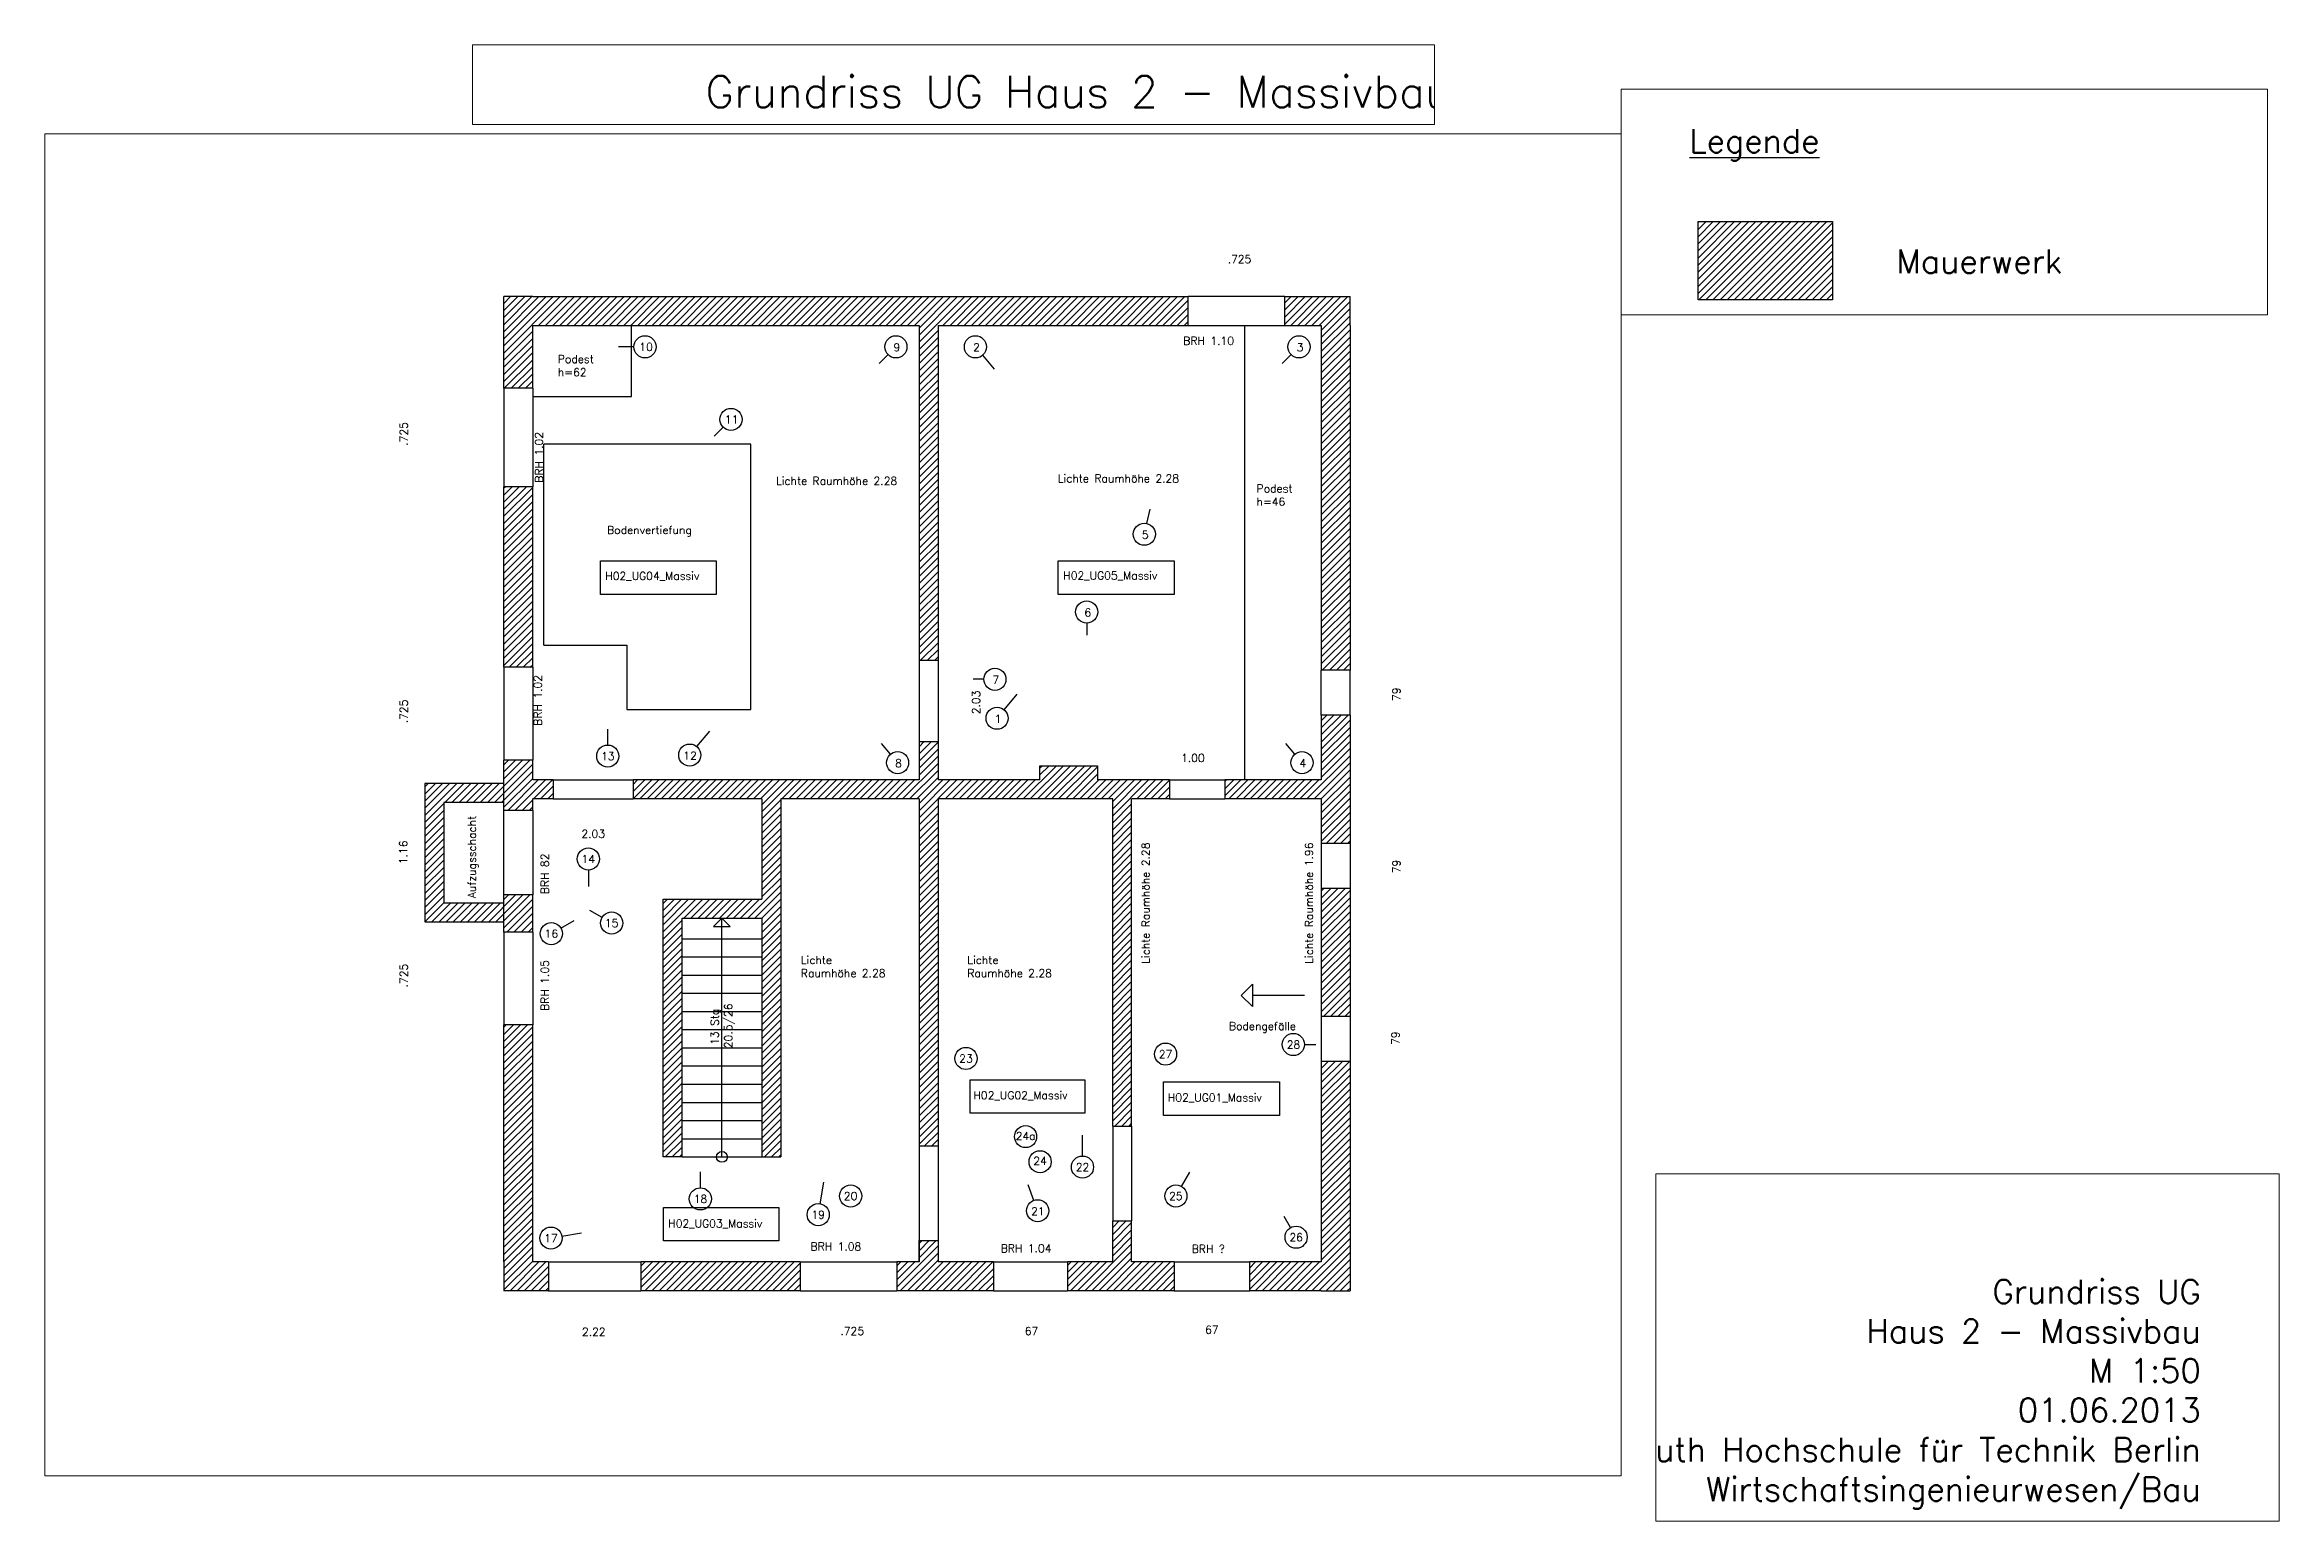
# Paper-space layout 'UG A2 M 1 50' of a CAD drawing. Header units: metres. Extents: x 19 to 585, y -1 to 373.
# The model-space entities are those that its viewports show. They can reach past a viewport. Long polylines and large blocks are cut down to what shows.
import ezdxf

# ---------------------------------------------------------------- set-up
doc = ezdxf.new("R2010")
doc.units = ezdxf.units.M
doc.header["$LTSCALE"] = 0.0125
for name, color, linetype in [('A_Bemassung', 146, 'Continuous'), ('A_Beschriftung', 4, 'Continuous'), ('A_Foto', 255, 'Continuous'), ('A_Raumnummer', 252, 'Continuous'), ('Ansichtskanten', 5, 'Continuous'), ('Plankopf', 7, 'Continuous'), ('Schnittkanten', 1, 'Continuous'), ('Schraffur', 5, 'Continuous')]:
    doc.layers.add(name, color=color, linetype=linetype)
doc.layers.add('Ansichtsfenster', color=9, linetype='Continuous', plot=False)
doc.styles.add('Romans 2.0 mm', font='romans.shx', dxfattribs={"height": 2})

msp = doc.modelspace()

# ---------------------------------------------------------------- hatches: boundary and pattern name
at = {"layer": 'Schraffur'}
h = msp.add_hatch(dxfattribs=at)
h.set_pattern_fill('ANSI31', color=256, scale=0.02)
h.paths.add_polyline_path([(22.859, 53.528), (14.564, 53.528), (14.199, 53.528), (14.199, 53.163), (14.199, 52.368), (14.564, 52.368), (14.564, 53.163), (22.859, 53.163)])
h.paths.add_polyline_path([(19.694, 53.163), (19.454, 53.163), (19.454, 48.923), (19.694, 48.923)], flags=17)
h.paths.add_polyline_path([(14.564, 51.123), (14.199, 51.123), (14.199, 48.838), (14.564, 48.838)])
h.paths.add_polyline_path([(14.824, 47.413), (14.564, 47.413), (14.564, 47.663), (14.199, 47.663), (14.199, 47.028), (14.564, 47.028), (14.564, 47.173), (14.824, 47.173)])
h.paths.add_polyline_path([(14.199, 47.368), (13.199, 47.368), (13.199, 45.618), (14.199, 45.618), (14.199, 45.858), (13.439, 45.858), (13.439, 47.128), (14.199, 47.128)])
h.paths.add_polyline_path([(14.564, 45.958), (14.199, 45.958), (14.199, 45.488), (14.564, 45.488)])
h.paths.add_polyline_path([(14.564, 44.313), (14.199, 44.313), (14.199, 41.313), (14.199, 40.948), (14.564, 40.948), (14.764, 40.948), (14.764, 41.313), (14.564, 41.313)])
h.paths.add_polyline_path([(16.454, 45.663), (17.464, 45.663), (17.464, 45.903), (16.214, 45.903), (16.214, 42.643), (16.454, 42.643)])
h.paths.add_polyline_path([(17.704, 47.173), (17.464, 47.173), (17.464, 42.643), (17.704, 42.643)])
h.paths.add_polyline_path([(19.694, 47.173), (19.454, 47.173), (19.454, 42.783), (19.694, 42.783)])
h.paths.add_polyline_path([(22.144, 47.173), (21.904, 47.173), (21.904, 43.033), (22.144, 43.033)])
h.paths.add_polyline_path([(22.144, 41.833), (21.904, 41.833), (21.904, 41.313), (22.144, 41.313)])
h.paths.add_polyline_path([(19.694, 41.583), (19.454, 41.583), (19.454, 41.313), (19.694, 41.313)])
h.paths.add_polyline_path([(17.949, 41.313), (15.934, 41.313), (15.934, 40.948), (17.949, 40.948)])
h.paths.add_polyline_path([(20.394, 41.313), (19.174, 41.313), (19.174, 40.948), (20.394, 40.948)])
h.paths.add_polyline_path([(22.684, 41.313), (21.334, 41.313), (21.334, 40.948), (22.684, 40.948)])
h.paths.add_polyline_path([(24.909, 41.313), (24.909, 43.853), (24.544, 43.853), (24.544, 41.313), (23.634, 41.313), (23.634, 40.948), (24.544, 40.948), (24.909, 40.948)])
h.paths.add_polyline_path([(24.909, 46.043), (24.544, 46.043), (24.544, 44.423), (24.909, 44.423)])
h.paths.add_polyline_path([(24.544, 48.803), (24.909, 48.803), (24.909, 53.528), (24.084, 53.528), (24.084, 53.163), (24.544, 53.163)])
h.paths.add_polyline_path([(22.624, 47.173), (22.624, 47.413), (21.714, 47.413), (21.714, 47.593), (20.984, 47.593), (20.984, 47.413), (19.694, 47.413), (19.694, 47.893), (19.454, 47.893), (19.454, 47.413), (15.834, 47.413), (15.834, 47.173)])
h.paths.add_polyline_path([(23.324, 47.413), (23.324, 47.173), (24.544, 47.173), (24.544, 46.613), (24.909, 46.613), (24.909, 48.233), (24.544, 48.233), (24.544, 47.413)])
at = {"layer": 'Schraffur', "transparency": 33554687}
h = msp.add_hatch(dxfattribs=at)
h.set_pattern_fill('ANSI31', color=256, scale=0.02)
h.set_pattern_definition([(45, (0.362626, 0.03946), (-0.04490128, 0.04490128), [])])
h.paths.add_polyline_path([(55.432, 47.851), (53.729, 47.851), (53.729, 46.859), (55.432, 46.859)])

# ---------------------------------------------------------------- linework, layer by layer
at = {"layer": 'A_Bemassung', "transparency": 33554687}
for p, q in [((16.959, 45.663), (16.852, 45.557)), ((16.852, 45.557), (17.065, 45.557)), ((16.959, 42.643), (16.959, 45.663)), ((16.959, 45.663), (17.065, 45.557))]:
    msp.add_line(p, q, dxfattribs=at)
msp.add_circle((16.959, 42.643), 0.0689, dxfattribs=at)
at = {"layer": 'A_Beschriftung'}
for p, q in [((23.531, 44.687), (23.672, 44.829)), ((23.531, 44.687), (23.672, 44.546)), ((23.672, 44.829), (23.672, 44.546)), ((24.331, 44.687), (23.672, 44.687))]:
    msp.add_line(p, q, dxfattribs=at)
at = {"layer": 'A_Foto', "transparency": 33554687}
for p, q in [((15.845, 52.893), (15.65, 52.893)), ((19.061, 52.795), (18.948, 52.681)), ((20.257, 52.786), (20.404, 52.612)), ((24.164, 52.795), (24.05, 52.681)), ((16.974, 51.876), (16.861, 51.762)), ((22.336, 50.658), (22.377, 50.84)), ((21.575, 49.399), (21.575, 49.246)), ((20.273, 48.686), (20.138, 48.686)), ((20.531, 48.3), (20.696, 48.497)), ((15.514, 47.854), (15.514, 48.056)), ((16.642, 47.834), (16.807, 48.031)), ((19.092, 47.738), (18.979, 47.873)), ((24.21, 47.738), (24.097, 47.873)), ((15.269, 46.273), (15.269, 46.066)), ((14.92, 45.537), (15.089, 45.635)), ((15.444, 45.671), (15.288, 45.761)), ((24.331, 44.065), (24.473, 44.065)), ((21.522, 42.654), (21.522, 42.919)), ((16.686, 42.252), (16.686, 42.453)), ((22.776, 42.268), (22.882, 42.451)), ((18.201, 42.049), (18.25, 42.324)), ((20.906, 42.093), (20.834, 42.29)), ((24.156, 41.748), (24.074, 41.89)), ((14.932, 41.639), (15.183, 41.684))]:
    msp.add_line(p, q, dxfattribs=at)
for centre in [(15.985, 52.893), (19.16, 52.893), (20.167, 52.893), (24.262, 52.893), (17.073, 51.974), (22.304, 50.522), (21.575, 49.538), (20.413, 48.686), (20.441, 48.193), (15.514, 47.714), (16.552, 47.727), (19.182, 47.631), (24.3, 47.631), (15.268, 46.413), (14.799, 45.468), (15.563, 45.602), (24.191, 44.065), (20.047, 43.888), (22.573, 43.943), (20.802, 42.9), (20.986, 42.581), (21.522, 42.514), (16.686, 42.112), (18.588, 42.148), (22.704, 42.148), (18.177, 41.912), (20.954, 41.961), (14.795, 41.615), (24.226, 41.627)]:
    msp.add_circle(centre, 0.14, dxfattribs=at)
at = {"layer": 'A_Raumnummer'}
for points in [[(15.422, 50.187), (16.887, 50.187), (16.887, 49.761), (15.422, 49.761)], [(21.216, 50.187), (22.681, 50.187), (22.681, 49.761), (21.216, 49.761)], [(20.1, 43.62), (21.553, 43.62), (21.553, 43.195), (20.1, 43.195)], [(22.546, 43.591), (24.015, 43.591), (24.015, 43.166), (22.546, 43.166)], [(16.218, 42.004), (17.678, 42.004), (17.678, 41.579), (16.218, 41.579)]]:
    msp.add_lwpolyline(points, close=True, dxfattribs=at)
at = {"layer": 'Ansichtskanten'}
for p, q in [((24.084, 53.528), (22.859, 53.528)), ((15.814, 52.263), (15.814, 53.163)), ((22.859, 53.163), (24.084, 53.163)), ((23.574, 53.163), (23.574, 47.413)), ((14.199, 52.368), (14.199, 51.123)), ((14.564, 52.368), (14.564, 51.123)), ((14.564, 52.263), (15.814, 52.263)), ((17.324, 51.663), (14.704, 51.663)), ((17.324, 48.303), (17.324, 51.663)), ((14.704, 49.118), (15.754, 49.118)), ((15.754, 49.118), (15.754, 48.303)), ((14.199, 48.838), (14.199, 47.663)), ((14.564, 48.838), (14.564, 47.663)), ((19.454, 48.923), (19.454, 47.893)), ((19.694, 48.923), (19.694, 47.893)), ((15.754, 48.303), (17.324, 48.303)), ((14.824, 47.413), (15.834, 47.413)), ((14.564, 47.028), (14.564, 45.958)), ((14.824, 47.173), (15.834, 47.173)), ((24.544, 46.613), (24.544, 46.043)), ((24.909, 46.613), (24.909, 46.043)), ((14.199, 45.488), (14.199, 44.313)), ((14.564, 45.488), (14.564, 44.313)), ((16.454, 45.403), (17.464, 45.403)), ((16.454, 45.173), (17.464, 45.173)), ((16.454, 44.943), (17.464, 44.943)), ((16.454, 44.713), (17.464, 44.713)), ((16.454, 44.483), (17.464, 44.483)), ((24.544, 44.423), (24.544, 43.853)), ((24.909, 44.423), (24.909, 43.853)), ((16.454, 44.253), (17.464, 44.253)), ((16.454, 44.023), (17.464, 44.023)), ((16.454, 43.793), (17.464, 43.793)), ((16.454, 43.563), (17.464, 43.563)), ((16.454, 43.333), (17.464, 43.333)), ((16.454, 43.103), (17.464, 43.103)), ((21.904, 43.033), (21.904, 41.833)), ((22.144, 43.033), (22.144, 41.833)), ((16.454, 42.873), (17.464, 42.873)), ((19.454, 42.783), (19.454, 41.583)), ((19.694, 42.783), (19.694, 41.583)), ((16.454, 42.643), (17.464, 42.643)), ((14.764, 41.313), (15.934, 41.313)), ((17.949, 41.313), (19.174, 41.313)), ((20.394, 41.313), (21.334, 41.313)), ((22.684, 41.313), (23.634, 41.313)), ((14.764, 40.948), (15.934, 40.948)), ((17.949, 40.948), (19.174, 40.948)), ((20.394, 40.948), (21.334, 40.948)), ((22.684, 40.948), (23.634, 40.948))]:
    msp.add_line(p, q, dxfattribs=at)
at = {"layer": 'Ansichtskanten', "transparency": 33554687}
for p, q in [((14.704, 49.118), (14.704, 51.663)), ((24.544, 48.233), (24.544, 48.803)), ((24.909, 48.233), (24.909, 48.803)), ((22.624, 47.413), (23.324, 47.413)), ((22.624, 47.173), (23.324, 47.173))]:
    msp.add_line(p, q, dxfattribs=at)
at = {"layer": 'Schnittkanten'}
for p, q in [((14.564, 53.528), (14.199, 53.528)), ((14.199, 53.163), (14.199, 53.528)), ((14.564, 53.528), (22.859, 53.528)), ((22.859, 53.163), (22.859, 53.528)), ((24.084, 53.163), (24.084, 53.528)), ((24.084, 53.528), (24.544, 53.528)), ((24.544, 53.528), (24.909, 53.528)), ((24.909, 53.163), (24.909, 53.528)), ((14.199, 52.368), (14.199, 53.163)), ((14.564, 53.163), (19.454, 53.163)), ((14.564, 52.368), (14.564, 53.163)), ((19.454, 53.163), (19.454, 48.923)), ((19.694, 53.163), (19.694, 48.923)), ((19.694, 53.163), (22.859, 53.163)), ((24.084, 53.163), (24.544, 53.163)), ((24.544, 53.163), (24.544, 48.803)), ((24.909, 53.163), (24.909, 48.803)), ((14.564, 52.368), (14.199, 52.368)), ((14.564, 51.123), (14.199, 51.123)), ((14.199, 48.838), (14.199, 51.123)), ((14.564, 48.838), (14.564, 51.123)), ((14.564, 48.838), (14.199, 48.838)), ((19.694, 48.923), (19.454, 48.923)), ((24.544, 48.233), (24.544, 47.413)), ((24.909, 48.233), (24.909, 46.613)), ((19.694, 47.893), (19.454, 47.893)), ((19.454, 47.893), (19.454, 47.413)), ((19.694, 47.893), (19.694, 47.413)), ((14.564, 47.663), (14.199, 47.663)), ((14.199, 45.488), (14.199, 47.663)), ((14.564, 47.413), (14.564, 47.663)), ((20.984, 47.413), (20.984, 47.593)), ((20.984, 47.593), (21.714, 47.593)), ((21.714, 47.593), (21.714, 47.413)), ((14.199, 47.368), (13.199, 47.368)), ((13.199, 47.368), (13.199, 45.618)), ((14.824, 47.413), (14.564, 47.413)), ((14.824, 47.413), (14.824, 47.173)), ((15.834, 47.413), (15.834, 47.173)), ((19.454, 47.413), (15.834, 47.413)), ((20.984, 47.413), (19.694, 47.413)), ((22.624, 47.413), (21.714, 47.413)), ((24.544, 47.413), (23.324, 47.413)), ((14.199, 47.128), (13.439, 47.128)), ((13.439, 47.128), (13.439, 45.858)), ((14.564, 47.028), (14.199, 47.028)), ((14.824, 47.173), (14.564, 47.173)), ((14.564, 47.028), (14.564, 47.173)), ((17.464, 47.173), (15.834, 47.173)), ((17.464, 47.173), (17.464, 45.903)), ((17.704, 47.173), (17.704, 42.643)), ((19.454, 47.173), (17.704, 47.173)), ((19.454, 47.173), (19.454, 42.783)), ((19.694, 47.173), (19.694, 42.783)), ((21.904, 47.173), (19.694, 47.173)), ((21.904, 43.033), (21.904, 47.173)), ((22.144, 43.033), (22.144, 47.173)), ((22.624, 47.173), (22.144, 47.173)), ((24.544, 47.173), (23.324, 47.173)), ((24.544, 47.173), (24.544, 46.613)), ((24.544, 46.613), (24.909, 46.613)), ((13.439, 45.858), (14.199, 45.858)), ((14.564, 45.958), (14.199, 45.958)), ((14.564, 45.488), (14.564, 45.958)), ((16.214, 42.643), (16.214, 45.903)), ((16.214, 45.903), (17.464, 45.903)), ((24.544, 46.043), (24.909, 46.043)), ((24.544, 46.043), (24.544, 44.423)), ((24.909, 46.043), (24.909, 44.423)), ((13.199, 45.618), (14.199, 45.618)), ((16.454, 42.643), (16.454, 45.663)), ((16.454, 45.663), (17.464, 45.663)), ((17.464, 45.663), (17.464, 42.643)), ((14.564, 45.488), (14.199, 45.488)), ((24.544, 44.423), (24.909, 44.423)), ((14.199, 41.313), (14.199, 44.313)), ((14.564, 44.313), (14.199, 44.313)), ((14.564, 41.313), (14.564, 44.313)), ((24.544, 43.853), (24.909, 43.853)), ((24.544, 43.853), (24.544, 41.313)), ((24.909, 43.853), (24.909, 41.313)), ((21.904, 43.033), (22.144, 43.033)), ((19.454, 42.783), (19.694, 42.783)), ((16.454, 42.643), (16.214, 42.643)), ((17.464, 42.643), (17.704, 42.643)), ((19.454, 41.313), (19.454, 41.583)), ((19.454, 41.583), (19.694, 41.583)), ((19.454, 41.583), (19.454, 41.313)), ((19.694, 41.583), (19.694, 41.313)), ((21.904, 41.313), (21.904, 41.833)), ((21.904, 41.833), (22.144, 41.833)), ((22.144, 41.313), (22.144, 41.833)), ((14.199, 41.313), (14.199, 40.948)), ((14.764, 41.313), (14.564, 41.313)), ((14.764, 41.313), (14.764, 40.948)), ((15.934, 41.313), (15.934, 40.948)), ((17.949, 41.313), (15.934, 41.313)), ((17.949, 41.313), (17.949, 40.948)), ((19.174, 41.313), (19.174, 40.948)), ((19.454, 41.313), (19.174, 41.313)), ((20.394, 41.313), (19.694, 41.313)), ((20.394, 41.313), (20.394, 40.948)), ((21.334, 41.313), (21.334, 40.948)), ((21.904, 41.313), (21.334, 41.313)), ((22.684, 41.313), (22.144, 41.313)), ((22.684, 41.313), (22.684, 40.948)), ((24.544, 41.313), (23.634, 41.313)), ((23.634, 41.313), (23.634, 40.948)), ((24.909, 41.313), (24.909, 40.948)), ((14.564, 40.948), (14.199, 40.948)), ((14.764, 40.948), (14.564, 40.948)), ((17.949, 40.948), (15.934, 40.948)), ((20.394, 40.948), (19.174, 40.948)), ((22.684, 40.948), (21.334, 40.948)), ((24.544, 40.948), (23.634, 40.948)), ((24.544, 40.948), (24.909, 40.948))]:
    msp.add_line(p, q, dxfattribs=at)
at = {"layer": 'Schnittkanten', "transparency": 33554687}
for p, q in [((24.909, 48.803), (24.544, 48.803)), ((24.909, 48.233), (24.544, 48.233)), ((22.624, 47.413), (22.624, 47.173)), ((23.324, 47.413), (23.324, 47.173))]:
    msp.add_line(p, q, dxfattribs=at)
msp.add_lwpolyline([(53.729, 47.851), (55.432, 47.851), (55.432, 46.859), (53.729, 46.859)], close=True, dxfattribs=at)

# ---------------------------------------------------------------- texts
at = {"layer": 'A_Bemassung', "char_height": 0.1, "attachment_point": 1, "style": 'Romans 2.0 mm'}
for s, width, insert in [('.725', 0.65555, (23.359, 54.053)), ('BRH 1.10', 0.82941, (22.797, 53.019)), ('1.00', 0.43637, (22.769, 47.741)), ('2.03', 0.43637, (15.18, 46.781)), ('BRH 1.08', 0.82941, (18.08, 41.559)), ('BRH 1.04', 0.82941, (20.487, 41.535)), ('BRH ?', 0.82941, (22.905, 41.529)), ('2.22', 0.43637, (15.187, 40.479)), ('.725', 0.43637, (18.458, 40.489)), ('67', 0.43637, (20.79, 40.489)), ('67', 0.43637, (23.074, 40.505))]:
    msp.add_mtext_dynamic_manual_height_columns(s, width=width, gutter_width=0.5, heights=[0], dxfattribs=dict(at, insert=insert))
at = {"layer": 'A_Bemassung', "char_height": 0.1, "attachment_point": 1, "rotation": 90, "style": 'Romans 2.0 mm'}
for s, width, insert in [('.725', 0.65555, (12.882, 51.641)), ('BRH 1.02', 0.82941, (14.594, 51.173)), ('BRH 1.02', 0.82941, (14.579, 48.098)), ('.725', 0.65555, (12.882, 48.129)), ('2.03', 0.43637, (20.125, 48.243)), ('79', 1.02967, (25.445, 48.411)), ('1.16', 0.65555, (12.876, 46.346)), ('BRH 82', 0.82941, (14.667, 45.967)), ('79', 1.02967, (25.445, 46.231)), ('.725', 0.65555, (12.882, 44.787)), ('BRH 1.05', 0.82941, (14.667, 44.49)), ('79', 1.02967, (25.433, 44.059))]:
    msp.add_mtext_dynamic_manual_height_columns(s, width=width, gutter_width=0.5, heights=[0], dxfattribs=dict(at, insert=insert))
at = {"layer": 'A_Bemassung', "transparency": 33554687, "char_height": 0.1, "attachment_point": 1, "rotation": 90, "style": 'Romans 2.0 mm'}
for s, width, insert in [('13 Stg', 0.65614, (16.818, 44.06)), ('20.5/26', 0.5957, (16.989, 44.018))]:
    msp.add_mtext_dynamic_manual_height_columns(s, width=width, gutter_width=0.5, heights=[0], dxfattribs=dict(at, insert=insert))
at = {"layer": 'A_Beschriftung', "char_height": 0.1, "attachment_point": 1, "style": 'Romans 2.0 mm'}
for s, width, insert in [('Podest\\Ph=62', 0.65132, (14.882, 52.788)), ('Podest\\Ph=46', 0.65132, (23.725, 51.15)), ('Bodenvertiefung', 1.14358, (15.506, 50.625))]:
    msp.add_mtext_dynamic_manual_height_columns(s, width=width, gutter_width=0.5, heights=[0], dxfattribs=dict(at, insert=insert))
at = {"layer": 'A_Beschriftung', "transparency": 33554687, "char_height": 0.1, "attachment_point": 1, "style": 'Romans 2.0 mm'}
for s, width, insert in [('Lichte Raumhöhe 2.28', 2.33829, (17.643, 51.247)), ('Lichte Raumhöhe 2.28', 1.94464, (21.21, 51.277)), ('Lichte\\PRaumhöhe 2.28', 1.68616, (17.958, 45.184)), ('Lichte\\PRaumhöhe 2.28', 1.68616, (20.064, 45.184)), ('Bodengefälle', 0.85397, (23.375, 44.348))]:
    msp.add_mtext_dynamic_manual_height_columns(s, width=width, gutter_width=0.5, heights=[0], dxfattribs=dict(at, insert=insert))
at = {"layer": 'A_Beschriftung', "transparency": 33554687, "char_height": 0.1, "attachment_point": 1, "rotation": 90, "style": 'Romans 2.0 mm'}
for s, width, insert in [('Aufzugsschacht', 0.57375, (13.745, 45.916)), ('Lichte Raumhöhe 2.28', 1.89295, (22.271, 45.086)), ('Lichte Raumhöhe 1.96', 1.85159, (24.338, 45.086))]:
    msp.add_mtext_dynamic_manual_height_columns(s, width=width, gutter_width=0.5, heights=[0], dxfattribs=dict(at, insert=insert))
at = {"layer": 'A_Foto', "transparency": 33554687, "char_height": 0.1, "attachment_point": 1, "style": 'Romans 2.0 mm'}
for s, insert in [('10', (15.912, 52.942)), ('9', (19.129, 52.936)), ('2', (20.137, 52.936)), ('3', (24.232, 52.936)), ('11', (16.996, 52.024)), ('5', (22.274, 50.565)), ('6', (21.545, 49.581)), ('7', (20.382, 48.729)), ('1', (20.41, 48.236)), ('13', (15.429, 47.763)), ('12', (16.469, 47.77)), ('8', (19.151, 47.674)), ('4', (24.269, 47.674)), ('14', (15.182, 46.462)), ('15', (15.477, 45.651)), ('16', (14.714, 45.517)), ('23', (19.962, 43.937)), ('27', (22.488, 43.992)), ('28', (24.106, 44.114)), ('24a', (20.676, 42.957)), ('24', (20.899, 42.642)), ('22', (21.437, 42.563)), ('18', (16.601, 42.161)), ('20', (18.502, 42.197)), ('25', (22.618, 42.197)), ('19', (18.092, 41.961)), ('21', (20.871, 42.004)), ('17', (14.709, 41.664)), ('26', (24.14, 41.676))]:
    msp.add_mtext_dynamic_manual_height_columns(s, width=0.29907, gutter_width=0.5, heights=[0], dxfattribs=dict(at, insert=insert))
at = {"layer": 'A_Raumnummer', "char_height": 0.1, "attachment_point": 1, "style": 'Romans 2.0 mm'}
for s, insert in [('H02_UG04_Massiv', (15.482, 50.044)), ('H02_UG05_Massiv', (21.278, 50.049)), ('H02_UG02_Massiv', (20.142, 43.472)), ('H02_UG01_Massiv', (22.602, 43.444)), ('H02_UG03_Massiv', (16.279, 41.85))]:
    msp.add_mtext_dynamic_manual_height_columns(s, width=1.11633, gutter_width=0.5, heights=[0], dxfattribs=dict(at, insert=insert))
at = {"layer": 'Plankopf', "transparency": 33554687, "char_height": 0.3, "attachment_point": 1, "style": 'Romans 2.0 mm'}
for s, width, insert in [('{\\LLegende}', 4.01743, (53.62, 49.021)), ('Mauerwerk', 5.65934, (56.241, 47.496))]:
    msp.add_mtext_dynamic_manual_height_columns(s, width=width, gutter_width=0.5, heights=[0], dxfattribs=dict(at, insert=insert))
at = {"layer": 'Plankopf', "attachment_point": 9, "style": 'Romans 2.0 mm'}
for s, width, insert, char_height in [('\\pt2.4;Grundriss UG Haus 2 - Massivbau', 11.96218, (47.426, 31.59), 0.4), ('\\pt1.8;Grundriss UG\\PHaus 2 - Massivbau\\P\\ptz;M 1:50\\P01.06.2013\\PBeuth Hochschule für Technik Berlin\\PWirtschaftsingenieurwesen/Bau', 9.13695, (45.751, 25.592), 0.3)]:
    msp.add_mtext_dynamic_manual_height_columns(s, width=width, gutter_width=0.5, heights=[3.381], dxfattribs=dict(at, insert=insert, char_height=char_height))

psp = doc.layouts.new('UG A2 M 1 50')

# ---------------------------------------------------------------- viewports
at = {"layer": 'Ansichtsfenster', "view_target_point": (14.157, 13.808)}
for center, size, view_center_point, view_height, status in [((249.31, 362.52), (243.44, 20.20088), (26.978, 18.072), 1.010044, 4), ((505.98, 42.89), (157.84, 87.914), (28.642, 13.825), 4.3957, 3)]:
    psp.add_viewport(center=center, size=size, view_center_point=view_center_point, view_height=view_height, status=status, dxfattribs=at)
at = {"layer": 'Ansichtsfenster', "transparency": 33554687, "view_target_point": (14.157, 13.808)}
psp.add_viewport(center=(500.1, 332.83), size=(163.62, 57.1032), view_center_point=(42.688, 34.291), view_height=2.85516, status=5, dxfattribs=at)
at = {"layer": 'Ansichtsfenster', "view_target_point": (14.157, 13.808)}
psp.add_viewport(center=(218.79, 180.26), size=(399, 339.5781), view_center_point=(4.206, 33.29), view_height=16.97891, dxfattribs=at)

doc.saveas('drawing.dxf')
